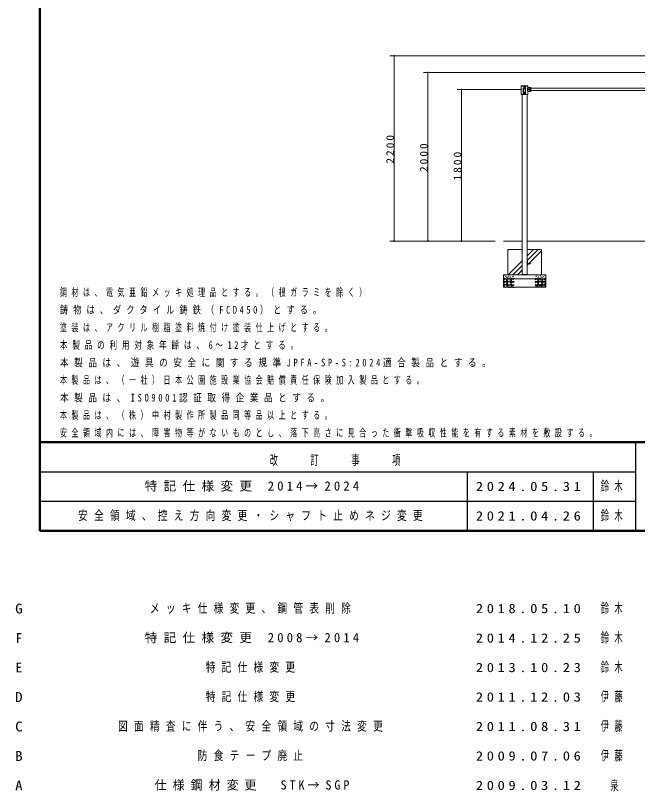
# Model space of a CAD drawing. Units: millimetres at full size. Extents: x -19540 to 0, y -3096 to 13350.
# Drawn here: x -19540 to -12150, y -3096 to 6117 of the extents above; entities that cross this region are included whole.
import ezdxf
from ezdxf.enums import TextEntityAlignment as Align

# ---------------------------------------------------------------- set-up
doc = ezdxf.new("R2010")
doc.units = ezdxf.units.MM
for name, color, linetype, lineweight in [('A3図枠', 7, 'Continuous', 25), ('線', 7, 'Continuous', 13), ('補助', 2, 'Continuous', 25)]:
    doc.layers.add(name, color=color, linetype=linetype, lineweight=lineweight)
doc.layers.add('図面プロファイル', color=7, linetype='Continuous')
doc.styles.add('ＭＳ ゴシック', font='')
doc.styles.get('ＭＳ ゴシック').set_extended_font_data('MS Gothic')

# ---------------------------------------------------------------- blocks, each defined once
blk = doc.blocks.new('dimension_origin')
at = {"color": 0, "linetype": 'Continuous', "lineweight": -2}
blk.add_circle((0, 0), 1.25, dxfattribs=at)

msp = doc.modelspace()

# ---------------------------------------------------------------- linework, layer by layer
at = {"layer": 'A3図枠', "lineweight": 50}
for p, q in [((-19250, 13350), (-19250, 0)), ((-19250, 1050), (0, 1050)), ((-19250, 0), (0, 0))]:
    msp.add_line(p, q, dxfattribs=at)
at = {"layer": 'A3図枠', "color": 211}
msp.add_line((-12175, 1050), (-12175, 0), dxfattribs=at)
at = {"layer": 'A3図枠'}
for p, q in [((-19250, 700), (-12175, 700)), ((-14175, 700), (-14175, 0)), ((-12675, 700), (-12675, 0)), ((-19250, 350), (-12175, 350))]:
    msp.add_line(p, q, dxfattribs=at)
at = {"layer": '線'}
for p, q in [((-13530.98, 5280.117), (-13530.98, 5179.617)), ((-13530.98, 5279.594), (-13450.98, 5279.594)), ((-13450.98, 5280.117), (-13450.98, 5262.617)), ((-13450.98, 5262.617), (-13415.98, 5262.617)), ((-13415.98, 5262.617), (-13415.98, 5216.617)), ((-11765.98, 5253.617), (-13415.98, 5253.617)), ((-13530.98, 5179.617), (-13450.98, 5179.617)), ((-13521.23, 3039.617), (-13521.23, 5179.617)), ((-13460.73, 3039.617), (-13460.73, 5179.617)), ((-13450.98, 5216.617), (-13415.98, 5216.617)), ((-13450.98, 5216.617), (-13450.98, 5179.617)), ((-11765.98, 5225.617), (-13415.98, 5225.617)), ((-13521.23, 3439.617), (-13740.98, 3439.617)), ((-11721.23, 3439.617), (-13460.73, 3439.617)), ((-13690.98, 3339.617), (-13521.23, 3339.617)), ((-13690.98, 3039.617), (-13690.98, 3339.617)), ((-13460.73, 3339.617), (-13290.98, 3339.617)), ((-13290.98, 3039.617), (-13290.98, 3339.617)), ((-13459.73, 3207.617), (-13460.73, 3207.617)), ((-13460.73, 3207.617), (-13460.73, 3167.617)), ((-13460.73, 3167.617), (-13420.73, 3167.617)), ((-13457.73, 3175.117), (-13457.73, 3205.617)), ((-13422.73, 3170.617), (-13453.23, 3170.617)), ((-13420.73, 3167.617), (-13420.73, 3168.617)), ((-13740.98, 2889.617), (-13740.98, 3039.617)), ((-13740.98, 3039.617), (-13240.98, 3039.617)), ((-13740.98, 2989.617), (-13240.98, 2989.617)), ((-13240.98, 2889.617), (-13240.98, 3039.617)), ((-13740.98, 2889.617), (-13240.98, 2889.617))]:
    msp.add_line(p, q, dxfattribs=at)
at = {"layer": '線', "color": 2, "lineweight": 25}
for p, q in [((-13502.98, 5184.617), (-13502.98, 5254.617)), ((-13478.98, 5184.617), (-13478.98, 5254.617)), ((-13502.98, 5184.617), (-13478.98, 5184.617)), ((-13521.23, 3041.617), (-13460.73, 3041.617))]:
    msp.add_line(p, q, dxfattribs=at)
for centre, radius in [((-13490.98, 5254.617), 6), ((-13490.98, 5199.617), 6), ((-13448.98, 5239.617), 4), ((-13430.98, 5239.617), 10), ((-13430.98, 5239.617), 6.9)]:
    msp.add_circle(centre, radius, dxfattribs=at)
at = {"layer": '線'}
for centre, radius, start, end in [((-13490.98, 5104.617), 180, 77.16041, 102.83959), ((-13459.73, 3205.617), 2, 0, 90), ((-13453.23, 3175.117), 4.5, 180, 270), ((-13422.73, 3168.617), 2, 0, 90)]:
    msp.add_arc(centre, radius, start, end, dxfattribs=at)
at = {"layer": '線', "color": 2, "lineweight": 25}
for centre, radius, start, end in [((-13490.98, 5254.617), 12, 0, 180), ((-13418.13, 5239.617), 39.794, 146.42046, 213.57954)]:
    msp.add_arc(centre, radius, start, end, dxfattribs=at)
at = {"layer": '補助', "lineweight": 13}
for p, q in [((-9930.98, 5639.617), (-15090.98, 5639.617)), ((-15040.98, 3439.617), (-15040.98, 5639.617)), ((-11730.98, 5439.617), (-14690.98, 5439.617)), ((-14640.98, 3439.617), (-14640.98, 5439.617)), ((-13530.98, 5239.617), (-14290.98, 5239.617)), ((-14240.98, 3439.617), (-14240.98, 5239.617)), ((-13840.98, 3439.617), (-15090.98, 3439.617)), ((-13840.98, 3439.617), (-14690.98, 3439.617)), ((-13840.98, 3439.617), (-14290.98, 3439.617)), ((-13460.73, 3208.87), (-13329.983, 3339.617)), ((-13460.73, 3264.997), (-13386.11, 3339.617)), ((-13442.856, 3170.617), (-13290.98, 3322.494)), ((-13686.11, 3039.617), (-13521.23, 3204.497)), ((-13629.983, 3039.617), (-13521.23, 3148.37)), ((-13460.73, 3152.744), (-13445.856, 3167.617)), ((-13573.856, 3039.617), (-13521.23, 3092.244))]:
    msp.add_line(p, q, dxfattribs=at)
at = {"layer": '補助'}
for points in [[(-13718.531, 2989.02), (-13724.994, 2986.479), (-13731.205, 2982.999), (-13737.064, 2978.962), (-13740.711, 2973.494), (-13739.699, 2965.912), (-13734.691, 2959.553), (-13727.825, 2956.963), (-13720.116, 2956.701), (-13712.504, 2957.305), (-13706.174, 2959.869), (-13702.422, 2965.155), (-13701.105, 2971.593), (-13701.953, 2976.799), (-13704.907, 2981.732), (-13711.067, 2986.559)], [(-13721.066, 2956.067), (-13726.395, 2953.275), (-13731.839, 2949.097), (-13738.288, 2942.277), (-13740.711, 2935.472), (-13737.083, 2930.645), (-13730.572, 2926.283), (-13723.934, 2921.996), (-13717.264, 2919.946), (-13709.62, 2922.393), (-13703.323, 2928.818), (-13700.217, 2937.096), (-13701.739, 2945.611), (-13709.897, 2952.862)], [(-13679.108, 2989.11), (-13684.012, 2988.493), (-13689.649, 2986.407), (-13697.62, 2980.62), (-13701.272, 2973.704), (-13700.397, 2969.741), (-13696.677, 2965.324), (-13687.186, 2960.552), (-13677.216, 2959.108), (-13669.865, 2958.935), (-13662.349, 2960.459), (-13654.75, 2965.074), (-13650.997, 2971.271), (-13651.966, 2975.924), (-13656.673, 2981.272), (-13667.341, 2987.478)], [(-13691.811, 2924.78), (-13679.222, 2917.924), (-13665.863, 2916.942), (-13655.579, 2924.396), (-13650.727, 2936.133), (-13653.007, 2946.91), (-13659.916, 2955.053), (-13668.741, 2958.487), (-13679.918, 2957.215), (-13693.672, 2949.161), (-13699.65, 2938.295), (-13697.014, 2931.101)], [(-13290.149, 2924.78), (-13302.738, 2917.924), (-13316.097, 2916.942), (-13326.381, 2924.396), (-13331.233, 2936.133), (-13328.953, 2946.91), (-13322.044, 2955.053), (-13313.219, 2958.487), (-13302.042, 2957.215), (-13288.288, 2949.161), (-13282.311, 2938.295), (-13284.946, 2931.101)], [(-13302.853, 2989.11), (-13297.949, 2988.493), (-13292.311, 2986.407), (-13284.34, 2980.62), (-13280.688, 2973.704), (-13281.563, 2969.741), (-13285.284, 2965.324), (-13294.775, 2960.552), (-13304.745, 2959.108), (-13312.095, 2958.935), (-13319.611, 2960.459), (-13327.21, 2965.074), (-13330.964, 2971.271), (-13329.994, 2975.924), (-13325.287, 2981.272), (-13314.619, 2987.478)], [(-13260.894, 2956.067), (-13255.565, 2953.275), (-13250.121, 2949.097), (-13243.672, 2942.277), (-13241.249, 2935.472), (-13244.877, 2930.645), (-13251.389, 2926.283), (-13258.026, 2921.996), (-13264.696, 2919.946), (-13272.341, 2922.393), (-13278.638, 2928.818), (-13281.744, 2937.096), (-13280.222, 2945.611), (-13272.064, 2952.862)], [(-13263.429, 2989.02), (-13256.967, 2986.479), (-13250.755, 2982.999), (-13244.897, 2978.962), (-13241.249, 2973.494), (-13242.261, 2965.912), (-13247.269, 2959.553), (-13254.135, 2956.963), (-13261.844, 2956.701), (-13269.457, 2957.305), (-13275.786, 2959.869), (-13279.539, 2965.155), (-13280.856, 2971.593), (-13280.007, 2976.799), (-13277.053, 2981.732), (-13270.894, 2986.559)], [(-13721.885, 2920.134), (-13733.205, 2914.115), (-13740.016, 2905.3), (-13731.53, 2894.031), (-13713.094, 2889.916), (-13698.741, 2896.027), (-13693.315, 2906.399), (-13704.097, 2915.508)], [(-13664.782, 2915.99), (-13672.317, 2916.617), (-13680.459, 2915.179), (-13689.387, 2911.122), (-13693.704, 2905.719), (-13691.017, 2901.037), (-13685.054, 2896.529), (-13678.575, 2892.686), (-13671.269, 2890.312), (-13659.42, 2890.546), (-13649.105, 2894.637), (-13644.401, 2899.444), (-13642.347, 2905.178), (-13643.407, 2910.327), (-13647.483, 2914.909), (-13655.881, 2917.449)], [(-13317.178, 2915.99), (-13309.644, 2916.617), (-13301.501, 2915.179), (-13292.574, 2911.122), (-13288.257, 2905.719), (-13290.944, 2901.037), (-13296.906, 2896.529), (-13303.385, 2892.686), (-13310.691, 2890.312), (-13322.54, 2890.546), (-13332.856, 2894.637), (-13337.559, 2899.444), (-13339.613, 2905.178), (-13338.553, 2910.327), (-13334.477, 2914.909), (-13326.079, 2917.449)], [(-13260.075, 2920.134), (-13248.755, 2914.115), (-13241.945, 2905.3), (-13250.431, 2894.031), (-13268.866, 2889.916), (-13283.22, 2896.027), (-13288.645, 2906.399), (-13277.863, 2915.508)]]:
    msp.add_lwpolyline(points, close=True, dxfattribs=at)
for points in [[(-13615.98, 2982.916), (-13624.407, 2987.772), (-13633.09, 2989.253), (-13638.71, 2987.565), (-13643.863, 2983.867), (-13648.335, 2978.558), (-13650.2, 2971.827), (-13646.532, 2963.056), (-13638.477, 2956.618), (-13630.178, 2954.239), (-13622.951, 2955.35), (-13618.901, 2958.726), (-13615.98, 2963.272)], [(-13616.297, 2946.796), (-13623.437, 2952.258), (-13631.506, 2954.717), (-13638.211, 2953.492), (-13644.18, 2949.647), (-13648.572, 2943.866), (-13650.2, 2936.656), (-13647.536, 2928.048), (-13641.328, 2921.131), (-13633.689, 2917.259), (-13626.119, 2916.378), (-13620.966, 2917.817), (-13616.297, 2920.497)], [(-13365.98, 2982.916), (-13357.553, 2987.772), (-13348.87, 2989.253), (-13343.251, 2987.565), (-13338.097, 2983.867), (-13333.625, 2978.558), (-13331.76, 2971.827), (-13335.428, 2963.056), (-13343.484, 2956.618), (-13351.783, 2954.239), (-13359.009, 2955.35), (-13363.06, 2958.726), (-13365.98, 2963.272)], [(-13365.663, 2946.796), (-13358.523, 2952.258), (-13350.455, 2954.717), (-13343.749, 2953.492), (-13337.781, 2949.647), (-13333.388, 2943.866), (-13331.76, 2936.656), (-13334.424, 2928.048), (-13340.632, 2921.131), (-13348.271, 2917.259), (-13355.841, 2916.378), (-13360.995, 2917.817), (-13365.663, 2920.497)], [(-13615.98, 2912.259), (-13621.998, 2915.578), (-13629.288, 2916.378), (-13638.004, 2912.044), (-13642.278, 2905.288), (-13641.666, 2901.618), (-13638.793, 2897.367), (-13631.631, 2891.895), (-13624.218, 2890.08), (-13619.922, 2891.131), (-13615.98, 2893.248)], [(-13365.98, 2912.259), (-13359.962, 2915.578), (-13352.673, 2916.378), (-13343.956, 2912.044), (-13339.682, 2905.288), (-13340.294, 2901.618), (-13343.167, 2897.367), (-13350.33, 2891.895), (-13357.742, 2890.08), (-13362.039, 2891.131), (-13365.98, 2893.248)]]:
    msp.add_lwpolyline(points, dxfattribs=at)
for centre in [(-13734.374, 3031.794), (-13731.205, 2996.941), (-13715.363, 3020.388), (-13702.372, 3003.595), (-13688.431, 3013.1), (-13677.025, 3029.576), (-13673.539, 2995.99), (-13657.484, 3013.166), (-13645.861, 2996.138), (-13638.563, 3033.709), (-13628.563, 3016.68), (-13623.697, 2995.597), (-13358.264, 2995.597), (-13353.398, 3016.68), (-13343.397, 3033.709), (-13336.099, 2996.138), (-13324.476, 3013.166), (-13308.422, 2995.99), (-13304.936, 3029.576), (-13293.53, 3013.1), (-13279.588, 3003.595), (-13266.597, 3020.388), (-13250.755, 2996.941), (-13247.587, 3031.794)]:
    msp.add_circle(centre, 1, dxfattribs=at)

# ---------------------------------------------------------------- block references
at = {"layer": '補助', "lineweight": 13, "xscale": 3.33, "yscale": 3.33}
for p, rotation in [((-15040.98, 5639.617), 270), ((-14640.98, 5439.617), 270), ((-14240.98, 5239.617), 270), ((-15040.98, 3439.617), 90), ((-14640.98, 3439.617), 90), ((-14240.98, 3439.617), 90)]:
    msp.add_blockref('dimension_origin', p, dxfattribs=dict(at, rotation=rotation))

# ---------------------------------------------------------------- texts
at = {"layer": 'A3図枠', "color": 4, "insert": (-15712.5, 768.333), "char_height": 117.3, "attachment_point": 8, "style": 'ＭＳ ゴシック'}
msp.add_mtext('\\T1.64;\\W0.6;改\u3000\u3000訂\u3000\u3000事\u3000\u3000項', dxfattribs=at)
at = {"layer": '図面プロファイル', "style": 'ＭＳ ゴシック'}
for s, width, p in [('G', 1.1, (-19500, -925)), ('F', 0.95, (-19500, -1275)), ('D', 1.1, (-19500, -1975)), ('C', 1.1, (-19500, -2325)), ('B', 1.1, (-19500, -2675)), ('A', 1.1, (-19500, -3025)), ('泉', 0.6, (-12425, -3025))]:
    msp.add_text(s, height=117.3, dxfattribs=dict(at, width=width)).set_placement(p, align=Align.MIDDLE_CENTER)
msp.add_text('E', height=117.3, dxfattribs=at).set_placement((-19500, -1625), align=Align.MIDDLE_CENTER)
at = {"layer": '図面プロファイル', "attachment_point": 5, "style": 'ＭＳ ゴシック'}
for s, insert, char_height in [('\\T1.5;特記仕様変更\\~2014→2024', (-16712.5, 525), 110), ('\\T1.5;\\W1.15;2024.05.31', (-13425, 525), 110), ('\\T1.64;\\W0.6;鈴木', (-12425, 525), 117.3), ('\\T1.64;\\W0.75;安全領域、控え方向変更・シャフト止めネジ変更', (-16712.5, 175), 110), ('\\T1.5;\\W1.15;2021.04.26', (-13425, 175), 110), ('\\T1.64;\\W0.6;鈴木', (-12425, 175), 117.3), ('\\T1.64;\\W0.75;メッキ仕様変更、鋼管表削除', (-16712.5, -925), 110), ('\\T1.5;\\W1.15;2018.05.10', (-13425, -925), 110), ('\\T1.64;\\W0.6;鈴木', (-12425, -925), 117.3), ('\\T1.5;特記仕様変更\\~2008→2014', (-16712.5, -1275), 110), ('\\T1.64;\\W0.6;鈴木', (-12425, -1275), 117.3), ('\\T1.5;\\W1.15;2014.12.25', (-13425, -1275), 110), ('\\T1.64;\\W0.75;特記仕様変更', (-16712.5, -1625), 110), ('\\T1.64;\\W0.6;鈴木', (-12425, -1625), 117.3), ('\\T1.5;\\W1.15;2013.10.23', (-13425, -1625), 110), ('\\T1.64;\\W0.75;特記仕様変更', (-16712.5, -1975), 110), ('\\T1.5;\\W1.15;2011.12.03', (-13425, -1975), 110), ('\\T1.64;\\W0.6;伊藤', (-12425, -1975), 117.3), ('\\T1.64;\\W0.75;図面精査に伴う、安全領域の寸法変更', (-16712.5, -2325), 110), ('\\T1.5;\\W1.15;2011.08.31', (-13425, -2325), 110), ('\\T1.64;\\W0.6;伊藤', (-12425, -2325), 117.3), ('\\T1.64;\\W0.75;防食テープ廃止', (-16712.5, -2675), 110), ('\\T1.5;\\W1.15;2009.07.06', (-13425, -2675), 110), ('\\T1.64;\\W0.6;伊藤', (-12425, -2675), 117.3), ('\\T1.5;\\W0.95;仕様鋼材変更\u3000STK→SGP', (-16712.5, -3025), 110), ('\\T1.5;\\W1.15;2009.03.12', (-13425, -3025), 110)]:
    msp.add_mtext(s, dxfattribs=dict(at, insert=insert, char_height=char_height))
at = {"layer": '補助', "char_height": 91.64, "attachment_point": 8, "rotation": 90, "style": 'ＭＳ ゴシック'}
for s, insert in [('\\T1.33;\\W1.1;2200', (-15041.98, 4539.617)), ('\\T1.33;\\W1.1;2000', (-14641.98, 4439.617)), ('\\T1.33;\\W1.1;1800', (-14241.98, 4339.617))]:
    msp.add_mtext(s, dxfattribs=dict(at, insert=insert))
at = {"layer": '補助', "char_height": 91.64, "attachment_point": 7, "style": 'ＭＳ ゴシック'}
for s, insert in [('\\T1.64;\\W0.65;鋼材は、電気亜鉛メッキ処理品とする。（根ガラミを除く）', (-19012.239, 2772.951)), ('\\T1.64;\\W0.75;鋳物は、ダクタイル鋳鉄（FCD450）とする。', (-19012.239, 2564.617)), ('\\T1.64;\\W0.65;塗装は、アクリル樹脂塗料焼付け塗装仕上げとする。', (-19012.239, 2356.284)), ('\\T1.64;\\W0.7;本製品の利用対象年齢は、6～12才とする。', (-19012.239, 2147.951)), ('\\T1.64;\\W0.8;本製品は、遊具の安全に関する規準JPFA-SP-S:2024適合製品とする。', (-19012.239, 1939.617)), ('\\T1.64;\\W0.65;本製品は、（一社）日本公園施設業協会賠償責任保険加入製品とする。', (-19012.239, 1731.284)), ('\\T1.64;\\W0.8;本製品は、ISO9001認証取得企業品とする。', (-19012.239, 1522.951)), ('\\T1.64;\\W0.65;本製品は、（株）中村製作所製品同等品以上とする。', (-19012.239, 1314.617)), ('\\T1.64;\\W0.65;安全領域内には、障害物等がないものとし、落下高さに見合った衝撃吸収性能を有する素材を敷設する。', (-19012.239, 1106.284))]:
    msp.add_mtext(s, dxfattribs=dict(at, insert=insert))

doc.saveas('drawing.dxf')
